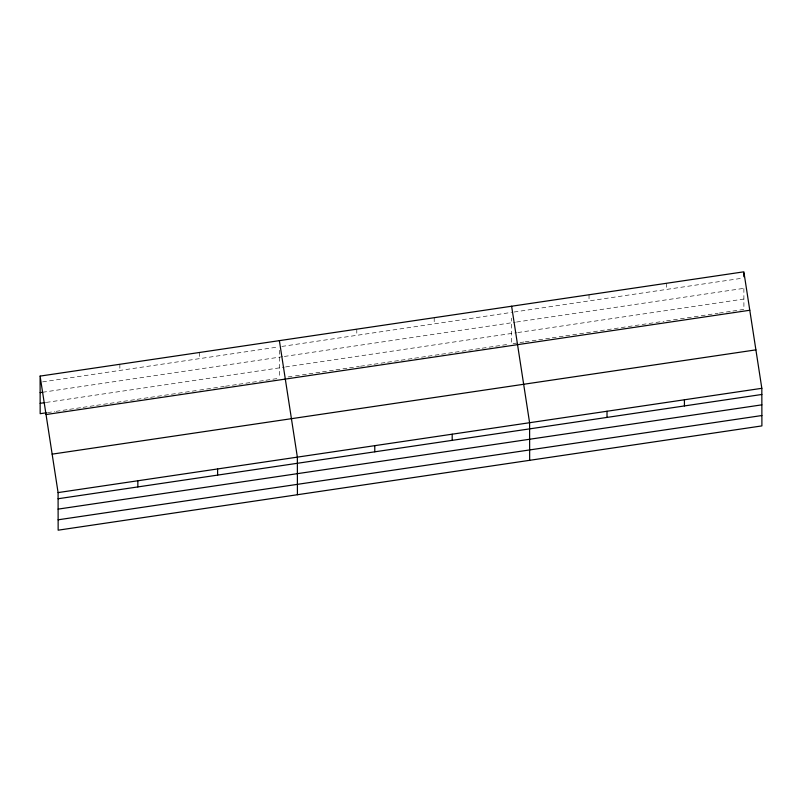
<?xml version="1.0" encoding="UTF-8"?>
<svg xmlns="http://www.w3.org/2000/svg" width="802" height="802" viewBox="0 0 802 802"><rect width="100%" height="100%" fill="white"/><g stroke="black" fill="none" stroke-linecap="round" stroke-linejoin="round"><path stroke-width="0.6" stroke-dasharray="4.01 3.01" d="M42.566 381.892L278.164 346.985M281.843 346.434L511.626 312.389M514.082 312.018L742.632 278.154M42.586 392.268L283.096 356.629M284.319 356.449L515.335 322.214M516.558 322.033L743.885 288.349M46.285 402.414L284.339 367.136M285.572 366.955L516.578 332.72M517.811 332.539L743.905 299.036M47.529 412.609L54.887 411.516M56.12 411.336L68.391 409.511M69.614 409.331L81.884 407.516M83.117 407.336L95.388 405.511M96.611 405.331L108.882 403.516M110.105 403.336L122.375 401.511M123.608 401.331L135.879 399.516M137.102 399.326L149.373 397.511M150.606 397.331L197.232 390.424M199.688 390.053L224.229 386.424M225.452 386.243L237.723 384.419M238.946 384.238L251.216 382.424M252.45 382.243L264.72 380.419M265.943 380.238L278.214 378.424M288.048 376.96L294.184 376.058M295.417 375.867L307.707 374.053M308.93 373.872L321.221 372.048M322.444 371.867L334.735 370.043M335.968 369.862L348.248 368.038M349.482 367.857L359.316 366.404M360.539 366.223L372.83 364.399M374.053 364.218L386.343 362.394M387.577 362.213L399.857 360.399M401.09 360.208L413.381 358.394M414.604 358.213L426.895 356.389M428.128 356.208L440.408 354.384M441.641 354.203L453.932 352.379M455.155 352.198L467.446 350.384M468.669 350.193L480.959 348.379M482.192 348.198L494.473 346.374M495.706 346.193L507.997 344.369M523.967 342.003L511.676 343.827L511.636 318.153M525.2 341.822L537.48 339.998M538.713 339.817L551.004 338.003M552.227 337.812L564.518 335.998M565.751 335.817L664.046 321.251M666.502 320.88L718.111 313.231M719.344 313.051L731.635 311.236M732.858 311.046L743.915 309.412L743.875 286.043M666.442 283.286L666.452 289.442M589.029 294.755L589.039 300.91M434.203 317.702L434.213 323.858M356.79 329.171L356.8 335.326M279.397 350.253L279.447 378.243M199.618 352.459L199.628 358.614M119.859 364.278L119.869 370.434"/><path stroke-width="1.2" d="M40.1 376.098L743.855 271.818L761.83 388.308L761.9 425.902L58.145 530.182L58.085 492.588L40.1 376.098L40.17 413.692L46.305 412.789M40.13 392.629L42.586 392.268M40.15 403.316L45.052 402.594M46.035 414.544L749.79 310.254M52.15 454.143L755.905 349.862M58.085 492.588L761.83 388.308M58.095 498.744L761.85 394.464M58.105 509.12L761.86 404.84M58.125 519.806L761.88 415.526M511.616 306.224L529.591 422.714L529.661 460.318M279.377 340.639L297.362 457.13L297.422 494.734M743.855 273.051L743.865 276.74M684.417 399.777L684.437 405.932M607.004 411.246L607.024 417.401M452.188 434.193L452.198 440.348M374.775 445.661L374.785 451.817M217.603 468.949L217.613 475.105M137.844 480.769L137.854 486.924"/></g></svg>
